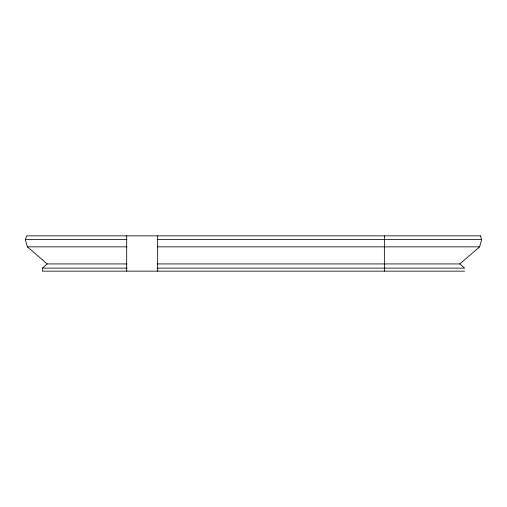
<?xml version="1.0" encoding="UTF-8"?>
<svg xmlns="http://www.w3.org/2000/svg" width="507" height="507" viewBox="0 0 507 507"><rect width="100%" height="100%" fill="white"/><g stroke="black" fill="none" stroke-linecap="round" stroke-linejoin="round"><path stroke-width="0.76" d="M157.252 263.932L459.786 263.932L479.622 246.852L481.65 239.615L480.344 235.85M42.252 259.66L27.378 246.852L25.35 239.615L26.656 235.85L480.338 235.85M464.627 271.15L42.373 271.15L42.373 268.133L47.208 263.932L126.813 263.932M25.35 239.615L126.877 239.615M157.664 239.615L481.644 239.615M27.378 246.852L126.877 246.852M157.664 246.852L479.616 246.852M42.373 268.133L127.08 268.133M157.164 268.133L464.627 268.133L459.792 263.932M42.373 259.768L47.208 263.932M384.369 235.85L384.369 271.15M157.664 235.85L157.664 271.15M126.693 235.85L126.693 271.15"/></g></svg>
